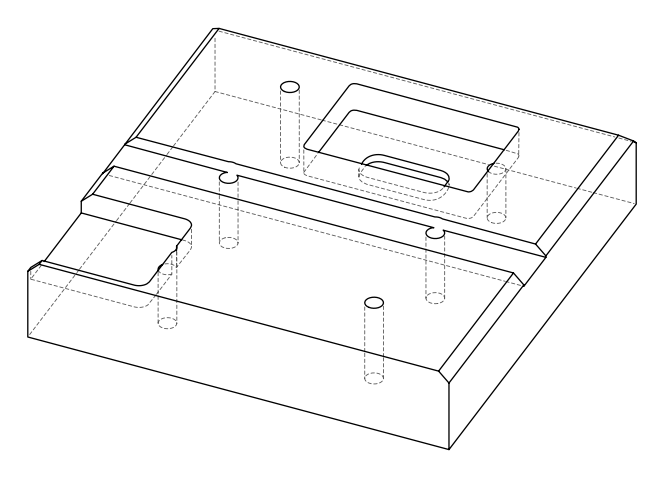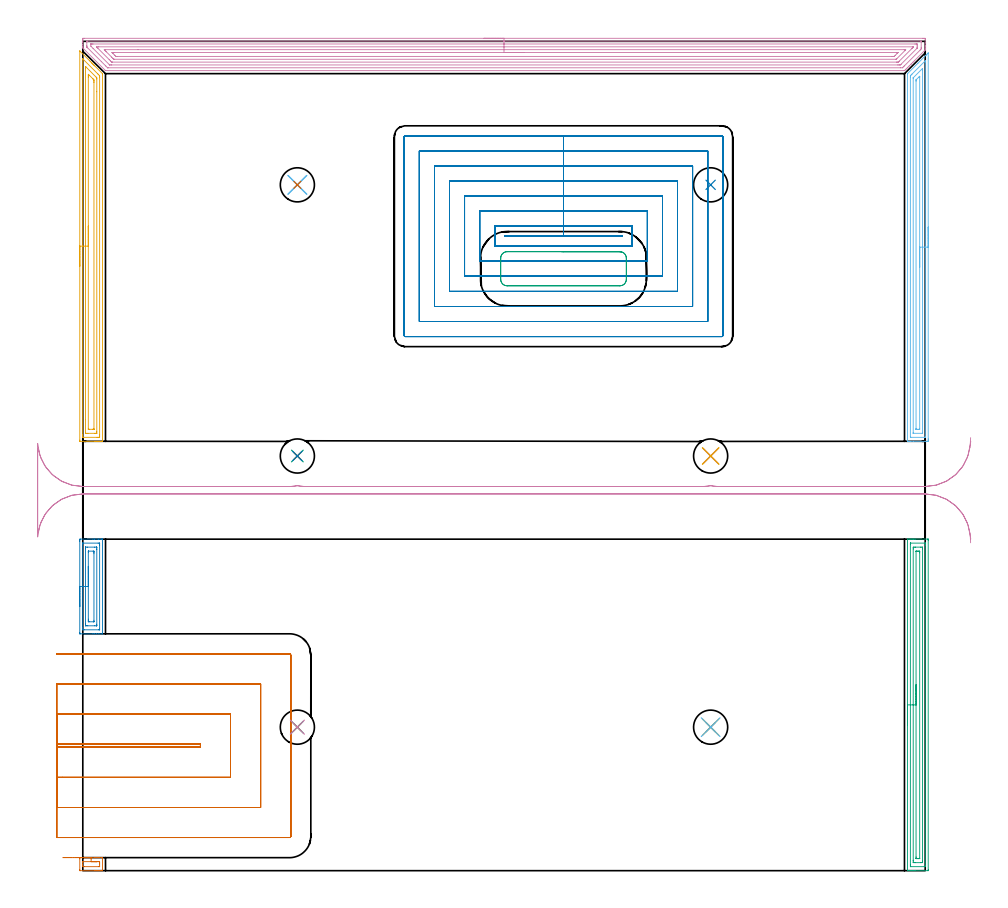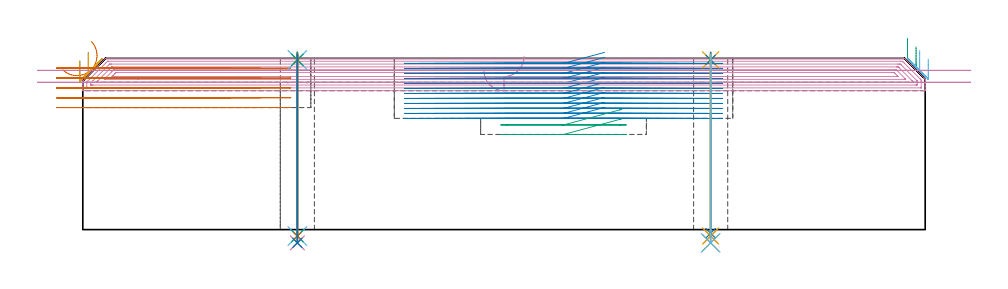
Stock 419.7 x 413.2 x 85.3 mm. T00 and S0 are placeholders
(PLAN: 26 operations, 16 tool changes, 123.7 min)
(1 AREA_MILL | FG_CHAMFER_SURFACE | UGT0205_001 | 0.43 min | 816 mm3)
(2 AREA_MILL_1 | FG_CHAMFER_SURFACE_1 | UGT0205_001 | 1.79 min | 3822 mm3)
(3 AREA_MILL_2 | FG_CHAMFER_SURFACE_2 | UGT0205_001 | 5.52 min | 9077 mm3)
(4 AREA_MILL_3 | FG_CHAMFER_SURFACE_3 | UGT0205_001 | 20.1 min | 54382 mm3)
(5 AREA_MILL_4 | FG_CHAMFER_SURFACE_4 | UGT0205_001 | 6.33 min | 12346 mm3)
(6 AREA_MILL_5 | FG_CHAMFER_SURFACE_5 | UGT0205_001 | 6.27 min | 10237 mm3)
(7 MILL_OPEN_POCKET | POCKET_OPEN | UGT0201_136 | Follow Part, ap 5, ae 75% | 12.44 min | 308374 mm3)
(8 MILL_RECTANGULAR_POCKET | POCKET_RECTANGULAR_STRAIGHT | NXT0201_013 | Follow Part, ap 2.5, ae 75% | 61.76 min | 553898 mm3)
(9 MILL_RECTANGULAR_POCKET_1 | POCKET_RECTANGULAR_STRAIGHT_1 | UGT0201_136 | Follow Part, ap 5, ae 75% | 0.87 min | 23215 mm3)
(10 MILL_RECTANGULAR_SLOT | SLOT_RECTANGULAR | UGT0201_009 | Follow Part, ap 11.25, ae 75% | 4.12 min | 241871 mm3)
(11 SPOT_DRILL | STEP1HOLE | NXT0321_9005460120000 | 0.03 min | 0 mm3)
(12 SPOT_DRILL_1 | STEP1HOLE_1 | NXT0321_9005460120000 | 0.03 min | 9 mm3)
(13 SPOT_DRILL_2 | STEP1HOLE_3 | NXT0321_9005460120000 | 0.03 min | 0 mm3)
(14 SPOT_DRILL_3 | STEP1HOLE_4 | NXT0321_9005460120000 | 0.03 min | 0 mm3)
(15 SPOT_DRILL_4 | STEP1HOLE_5 | NXT0321_9005460120000 | 0.03 min | 0 mm3)
(16 DRILL_THROUGH_HOLE_INTO_CENTER | STEP1HOLE | NXT0301_065 | 0.36 min | 5055 mm3)
(17 DRILL_TO_ENLARGE_THROUGH_HOLE | STEP1HOLE | UGT0301_044 | 0.38 min | 11635 mm3)
(18 DRILL_THROUGH_HOLE_INTO_CENTER_1 | STEP1HOLE_1 | NXT0301_065 | 0.36 min | 5864 mm3)
(19 DRILL_TO_ENLARGE_THROUGH_HOLE_1 | STEP1HOLE_1 | UGT0301_044 | 0.38 min | 13463 mm3)
(20 INDEXABLE_INSERT_DRILL_THROUGH_HOLE_FROM_SOLID | STEP1HOLE_2 | NXT0302_005 | 0.24 min | 12561 mm3)
(21 DRILL_THROUGH_HOLE_INTO_CENTER_2 | STEP1HOLE_3 | NXT0301_065 | 0.36 min | 4188 mm3)
(22 DRILL_TO_ENLARGE_THROUGH_HOLE_2 | STEP1HOLE_3 | UGT0301_044 | 0.38 min | 9878 mm3)
(23 DRILL_THROUGH_HOLE_INTO_CENTER_3 | STEP1HOLE_4 | NXT0301_065 | 0.36 min | 5885 mm3)
(24 DRILL_TO_ENLARGE_THROUGH_HOLE_3 | STEP1HOLE_4 | UGT0301_044 | 0.38 min | 13423 mm3)
(25 DRILL_THROUGH_HOLE_INTO_CENTER_4 | STEP1HOLE_5 | NXT0301_065 | 0.36 min | 5091 mm3)
(26 DRILL_TO_ENLARGE_THROUGH_HOLE_4 | STEP1HOLE_5 | UGT0301_044 | 0.38 min | 11616 mm3)
(TOOL UGT0205_001 | Chamfer Mill 20 x 3 x 45 deg. | D20 FL50 Z2)
(TOOL UGT0201_136 | Carbide End Mill 20.0 | D20 FL30 Z4)
(TOOL NXT0201_013 | ENDMILL 10mm | D10 FL30 Z4)
(TOOL UGT0201_009 | End Mill 45 mm | D45 FL63 Z6)
(TOOL NXT0321_9005460120000 | NC Spot Drill, 142deg, 12mm, Carbide, Uncoated | D12 PA142 FL30 Z2)
(TOOL NXT0301_065 | Carbide Drill 9.4mm [860.1-0940-075A1-MM 2214] | D9.4 PA140 FL98 Z2)
(TOOL UGT0301_044 | Twist Drill 17 mm | D17 PA118 FL125 Z2)
(TOOL NXT0302_005 | Index. Insert Drill 17mm [880-D1700L20-05] | D17 PA176 FL85 Z2)
(OP 1 AREA_MILL)
G17 G21 G94 G90
T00 M6
G54
G17 G0 G90 X-9.992 Y6.5 S1061 M3
G43 Z95.3 H0
Z79.646
G94 G1 X-9.349 Z79.056 F250.
X-8.657 Z78.525
X-7.921 Z78.056
X-7.147 Z77.654
X-6.341 Z77.32
X-5.509 Z77.057
X-4.658 Z76.869
X-3.793 Z76.755
X-2.921 Z76.717
X-2.05 Z76.755
X-1.185 Z76.869
X-0.333 Z77.057
X0.499 Z77.32
X1.305 Z77.654
X2.079 Z78.056
X2.815 Z78.525
X3.507 Z79.056
X4.15 Z79.646
X5.904 Z81.398
X6.519 Z82.016
X6.781 Z82.278
X7.396 Z82.892
X7.658 Z83.154
X8.182 Z83.682
X9.568 Z85.067
X9.686 Y6.497 Z85.179
X9.798 Y6.49 Z85.289
X9.8 Y6.367 Z85.3
Y0.128
X9.804 Y0.01 Z85.295
X9.686 Y0.003 Z85.179
X9.568 Y0. Z85.066
X8.887 Z84.386
X8.182 Z83.681
X7.658 Z83.154
X7.396 Z82.892
X6.781 Z82.278
X6.519 Z82.016
X5.904 Z81.398
X-1.112 Z74.385
X-1.423 Y0.004 Z74.074
X-1.492 Y0.01 Z74.005
X-1.499 Y0.081 Z73.999
X-1.5 Y0.578 Z74.
Y5.922
X-1.494 Y6.424 Z74.003
X-1.491 Y6.49 Z74.005
X-1.419 Y6.5 Z74.078
X4.15 Z79.646
X4.148 Y5.923 Z79.648
Y5.922
X4.15 Y4.5 Z79.65
X7.304 Z82.804
X7.658 Y4.499 Z83.158
X8.184 Y4.496 Z83.684
X8.323 Y4.49 Z83.823
X8.379 Y4.466 Z83.879
X8.383 Y4.295 Z83.883
X8.384 Y4.14 Z83.884
X8.386 Y3.401 Z83.886
Y2.175
X8.385 Y2.082 Z83.885
X8.384 Y2.036 Z83.884
X8.382 Y2.015 Z83.882
X8.38 Y2.011 Z83.88
X8.365 Y2.008 Z83.865
X8.011 Y2.001 Z83.511
X0.642 Z76.142
X0.115 Y2.004 Z75.615
X-0.023 Y2.01 Z75.477
X-0.079 Y2.034 Z75.421
X-0.083 Y2.205 Z75.417
X-0.084 Y2.359 Z75.416
X-0.086 Y3.099 Z75.414
Y4.325
X-0.085 Y4.418 Z75.415
X-0.084 Y4.464 Z75.416
X-0.082 Y4.485 Z75.418
X-0.08 Y4.489 Z75.42
X-0.065 Y4.492 Z75.435
X0.289 Y4.499 Z75.789
X4.15 Y4.5 Z79.65
X4.739 Z80.293
X5.27 Z80.985
X5.739 Z81.721
X6.142 Z82.495
X6.476 Z83.301
X6.738 Z84.133
X6.927 Z84.985
X7.041 Z85.849
X7.079 Z86.721
X7.041 Z87.593
X6.927 Z88.458
X6.738 Z89.309
X6.476 Z90.141
X6.142 Z90.947
X5.739 Z91.721
X5.27 Z92.457
X4.739 Z93.149
X4.15 Z93.792
G0 Z95.3
M5
M2
(OP 2 AREA_MILL_1)
G17 G21 G94 G90
T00 M6
G54
G17 G0 G90 X-1.5 Y131.6 S1061 M3
G43 Z95.3 H0
Z84.
G94 G1 Y131.638 Z83.128 F250.
Y131.752 Z82.264
Y131.941 Z81.412
Y132.203 Z80.58
Y132.537 Z79.774
Y132.94 Z79.
Y133.408 Z78.264
Y133.94 Z77.572
Y134.529 Z76.929
Y135.172 Z76.34
Y135.864 Z75.808
Y136.6 Z75.34
Y137.374 Z74.937
Y138.18 Z74.603
Y139.012 Z74.341
Y139.863 Z74.152
Y140.728 Z74.038
Y141.6 Z74.
Y164.173
X-1.498 Y164.668 Z74.002
X-1.494 Y165.055 Z74.003
X-1.491 Y165.19 Z74.005
X-1.112 Y165.2 Z74.385
X5.027 Z80.521
X5.729 Z81.227
X5.904 Z81.402
X7.658 Z83.154
X8.008 Z83.507
X9.061 Z84.56
X9.412 Z84.91
X9.645 Z85.143
X9.725 Y165.197 Z85.219
X9.797 Y165.19 Z85.29
X9.8 Y165.111 Z85.3
Y118.085
X9.804 Y118.01 Z85.296
X9.725 Y118.003 Z85.219
X9.645 Y118. Z85.143
X8.008 Z83.507
X6.781 Z82.278
X5.729 Z81.227
X5.027 Z80.521
X-1.112 Z74.385
X-1.467 Y118.004 Z74.03
X-1.492 Y118.01 Z74.004
X-1.498 Y118.036 Z73.998
X-1.5 Y118.532 Z74.
Y141.6
X-0.086 Z75.414
X-0.085 Y162.893 Z75.415
X-0.083 Y163.077 Z75.417
X-0.081 Y163.168 Z75.419
X-0.08 Y163.184 Z75.42
X-0.05 Y163.19 Z75.45
X0.036 Y163.194 Z75.536
X0.34 Y163.199 Z75.84
X7.658 Y163.2 Z83.158
X8.234 Y163.197 Z83.734
X8.335 Y163.19 Z83.835
X8.379 Y163.186 Z83.879
X8.383 Y163.047 Z83.883
X8.384 Y162.893 Z83.884
X8.386 Y162.157 Z83.886
Y162.006
X8.385 Y120.307 Z83.885
X8.383 Y120.123 Z83.883
X8.381 Y120.032 Z83.881
X8.38 Y120.016 Z83.88
X8.35 Y120.01 Z83.85
X8.264 Y120.006 Z83.764
X7.96 Y120.001 Z83.46
X0.642 Y120. Z76.142
X0.066 Y120.003 Z75.566
X-0.035 Y120.009 Z75.465
X-0.079 Y120.014 Z75.421
X-0.083 Y120.153 Z75.417
X-0.084 Y120.307 Z75.416
X-0.086 Y121.043 Z75.414
Y121.194
Y141.6
X1.328 Z76.828
X1.329 Y160.425 Z76.829
X1.331 Y161.119 Z76.831
X1.332 Y161.166 Z76.832
X1.335 Y161.183 Z76.835
X1.36 Y161.19 Z76.86
X1.441 Y161.198 Z76.941
X1.519 Y161.199 Z77.019
X2.316 Y161.2 Z77.816
X5.824 Z81.324
X6.701 Y161.199 Z82.201
X6.781 Y161.196 Z82.281
X6.86 Y161.19 Z82.36
X6.965 Y161.174 Z82.465
X6.967 Y161.119 Z82.467
X6.97 Y160.928 Z82.47
X6.971 Y160.232 Z82.471
Y160.039
Y122.776
X6.969 Y122.081 Z82.469
X6.967 Y122.034 Z82.467
X6.965 Y122.017 Z82.465
X6.94 Y122.01 Z82.44
X6.859 Y122.002 Z82.359
X6.781 Y122.001 Z82.281
X5.984 Y122. Z81.484
X2.476 Z77.976
X1.599 Y122.001 Z77.099
X1.519 Y122.004 Z77.019
X1.44 Y122.01 Z76.94
X1.335 Y122.026 Z76.835
X1.333 Y122.081 Z76.833
X1.33 Y122.272 Z76.83
X1.329 Y122.968 Z76.829
X1.328 Y123.161 Z76.828
Y141.6
X2.743 Z78.243
Y158.457
X2.746 Y158.991 Z78.246
X2.75 Y159.171 Z78.25
X2.752 Y159.191 Z78.252
X2.769 Y159.193 Z78.269
X2.814 Y159.197 Z78.314
X2.906 Y159.199 Z78.406
X5.17 Z80.67
X5.422 Y159.194 Z80.922
X5.542 Y159.19 Z81.042
X5.55 Y159.125 Z81.05
X5.554 Y158.811 Z81.054
X5.556 Y158.457 Z81.056
X5.557 Y157.921 Z81.057
Y124.743
X5.554 Y124.209 Z81.054
X5.55 Y124.029 Z81.05
X5.548 Y124.009 Z81.048
X5.531 Y124.007 Z81.031
X5.486 Y124.003 Z80.986
X5.394 Y124.001 Z80.894
X3.13 Z78.63
X2.878 Y124.006 Z78.378
X2.758 Y124.01 Z78.258
X2.75 Y124.075 Z78.25
X2.745 Y124.389 Z78.245
X2.744 Y124.743 Z78.244
X2.743 Y125.279 Z78.243
Y141.6
Y142.472 Z78.281
Y143.336 Z78.395
Y144.188 Z78.583
Y145.02 Z78.846
Y145.826 Z79.18
Y146.6 Z79.582
Y147.336 Z80.051
Y148.028 Z80.582
Y148.671 Z81.172
Y149.26 Z81.815
Y149.791 Z82.507
Y150.26 Z83.243
Y150.663 Z84.017
Y150.997 Z84.823
Y151.259 Z85.655
Y151.448 Z86.506
Y151.562 Z87.371
Y151.6 Z88.243
G0 Z95.3
M5
M2
(OP 3 AREA_MILL_2)
G17 G21 G94 G90
T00 M6
G54
G17 G0 G90 X410.9 Y72.6 S1061 M3
G43 Z95.3 H0
G94 G1 Y72.638 Z94.428 F250.
Y72.752 Z93.563
Y72.941 Z92.712
Y73.203 Z91.88
Y73.537 Z91.074
Y73.94 Z90.3
Y74.409 Z89.564
Y74.94 Z88.872
Y75.529 Z88.229
Y76.172 Z87.639
Y76.864 Z87.108
Y77.6 Z86.64
Y78.374 Z86.237
Y79.18 Z85.903
Y80.012 Z85.641
Y80.864 Z85.452
Y81.728 Z85.338
Y82.6 Z85.3
Y165.055
X410.902 Y165.19 Z85.288
X411.009 Y165.197 Z85.183
X411.124 Y165.2 Z85.075
X411.813 Z84.386
X412.423 Z83.776
X412.992 Z83.204
X413.276 Z82.921
X413.866 Z82.331
X414.15 Z82.047
X414.739 Z81.455
X420.856 Z75.341
X421.155 Y165.196 Z75.042
X421.192 Y165.19 Z75.005
X421.199 Y165.151 Z74.999
X421.2 Y164.609 Z75.
Y0.591
X421.194 Y0.044 Z75.004
X421.191 Y0.01 Z75.006
X421.151 Y0. Z75.047
X414.739 Z81.455
X414.15 Z82.047
X413.866 Z82.331
X413.276 Z82.921
X412.992 Z83.204
X412.423 Z83.776
X411.813 Z84.386
X411.244 Z84.955
X411.124 Z85.075
X411.011 Y0.001 Z85.181
X410.978 Y0.003 Z85.213
X410.903 Y0.01 Z85.288
X410.9 Y0.145 Z85.3
Y82.6
X412.314 Z83.886
X412.315 Y162.626 Z83.885
X412.316 Y162.826 Z83.884
X412.32 Y163.171 Z83.88
X412.321 Y163.185 Z83.879
X412.342 Y163.19 Z83.858
X412.406 Y163.195 Z83.794
X412.503 Y163.199 Z83.697
X419.617 Z76.583
X419.741 Y163.195 Z76.459
X419.763 Y163.192 Z76.437
X419.779 Y163.186 Z76.421
X419.78 Y163.16 Z76.42
X419.784 Y163.028 Z76.416
X419.785 Y162.826 Z76.415
X419.786 Y162.135 Z76.414
X419.785 Y2.574 Z76.415
X419.784 Y2.374 Z76.416
X419.78 Y2.029 Z76.42
X419.779 Y2.015 Z76.421
X419.758 Y2.01 Z76.442
X419.694 Y2.005 Z76.506
X419.597 Y2.001 Z76.603
X412.483 Z83.717
X412.359 Y2.005 Z83.841
X412.337 Y2.008 Z83.863
X412.321 Y2.014 Z83.879
X412.32 Y2.04 Z83.88
X412.316 Y2.172 Z83.884
X412.315 Y2.374 Z83.885
X412.314 Y3.065 Z83.886
Y82.6
X413.728 Z82.472
X413.729 Y160.291 Z82.471
X413.734 Y161.044 Z82.466
X413.736 Y161.176 Z82.464
X413.866 Y161.19 Z82.334
X414.587 Y161.199 Z81.613
X414.739 Y161.2 Z81.461
X417.361 Z78.839
X418.085 Y161.196 Z78.115
X418.234 Y161.19 Z77.966
X418.365 Y161.174 Z77.835
X418.368 Y161.044 Z77.832
X418.37 Y160.905 Z77.83
X418.371 Y160.152 Z77.829
X418.372 Y160.012 Z77.828
X418.371 Y4.909 Z77.829
X418.366 Y4.156 Z77.834
X418.364 Y4.024 Z77.836
X418.234 Y4.01 Z77.966
X417.513 Y4.001 Z78.687
X417.361 Y4. Z78.839
X414.739 Z81.461
X414.015 Y4.004 Z82.185
X413.866 Y4.01 Z82.334
X413.735 Y4.026 Z82.465
X413.732 Y4.156 Z82.468
X413.73 Y4.295 Z82.47
X413.729 Y5.048 Z82.471
X413.728 Y5.188 Z82.472
Y82.6
X415.143 Z81.057
Y159.009
X415.145 Y159.137 Z81.055
X415.147 Y159.176 Z81.053
X415.15 Y159.19 Z81.05
X415.156 Y159.193 Z81.044
X415.206 Y159.196 Z80.994
X415.613 Y159.2 Z80.587
X415.673 Z80.527
X416.487 Z79.713
X416.547 Y159.199 Z79.653
X416.885 Y159.19 Z79.315
X416.951 Y159.179 Z79.249
X416.954 Y159.132 Z79.246
X416.955 Y159.082 Z79.245
X416.957 Y158.781 Z79.243
Y158.369
Y6.191
X416.955 Y6.063 Z79.245
X416.953 Y6.024 Z79.247
X416.95 Y6.01 Z79.25
X416.944 Y6.007 Z79.256
X416.894 Y6.004 Z79.306
X416.487 Y6. Z79.713
X416.427 Z79.773
X415.613 Z80.587
X415.553 Y6.001 Z80.647
X415.215 Y6.01 Z80.985
X415.149 Y6.021 Z81.051
X415.146 Y6.068 Z81.054
X415.145 Y6.118 Z81.055
X415.143 Y6.419 Z81.057
Y6.831
Y82.6
Y83.472 Z81.095
Y84.337 Z81.209
Y85.188 Z81.398
Y86.02 Z81.66
Y86.826 Z81.994
Y87.6 Z82.397
Y88.336 Z82.866
Y89.028 Z83.397
Y89.671 Z83.986
Y90.26 Z84.629
Y90.792 Z85.322
Y91.26 Z86.057
Y91.663 Z86.831
Y91.997 Z87.637
Y92.259 Z88.469
Y92.448 Z89.321
Y92.562 Z90.186
Y92.6 Z91.057
G0 Z95.3
M5
M2
(OP 4 AREA_MILL_3)
G17 G21 G94 G90
T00 M6
G54
G17 G0 G90 X199.85 Y414.7 S1061 M3
G43 Z95.3 H0
Z79.2
G94 G1 X199.888 Z78.328 F250.
X200.002 Z77.464
X200.191 Z76.612
X200.453 Z75.78
X200.787 Z74.974
X201.19 Z74.2
X201.659 Z73.464
X202.19 Z72.772
X202.779 Z72.129
X203.422 Z71.54
X204.114 Z71.008
X204.85 Z70.54
X205.624 Z70.137
X206.43 Z69.803
X207.262 Z69.541
X208.114 Z69.352
X208.978 Z69.238
X209.85 Z69.2
X418.549
X419.071 Y414.699 Z69.201
X419.588 Y414.694 Z69.203
X419.691 Y414.691 Z69.205
X419.7 Y414.182 Z69.714
Y412.41 Z71.485
Y410.998 Z72.899
Y410.638 Z73.258
Y409.918 Z73.982
Y409.585 Z74.315
X419.69 Y408.898 Z75.001
X419.661 Y408.865 Z75.033
X419.518 Y408.718 Z75.18
X414.481 Y403.681 Z80.219
X414.35 Y403.548 Z80.349
X414.303 Y403.502 Z80.396
X413.618 Y402.817 Z81.082
X413.464 Y402.662 Z81.235
X413.409 Y402.608 Z81.29
X412.754 Y401.954 Z81.946
X412.578 Y401.776 Z82.12
X411.891 Y401.091 Z82.809
X411.692 Y400.89 Z83.006
X411.028 Y400.228 Z83.672
X410.806 Y400.004 Z83.892
X410.165 Y399.365 Z84.535
X409.6 Y398.799 Z85.1
X409.451 Y398.652 Z85.243
X409.395 Y398.603 Z85.289
X409.237 Y398.6 Z85.3
X11.358
X11.305 Y398.606 Z85.291
X11.277 Y398.625 Z85.273
X11.165 Y398.735 Z85.165
X0.061 Y409.838 Z74.06
X0.01 Y409.89 Z74.007
X0.001 Y410.165 Z73.731
X0. Y410.471 Z73.428
Y410.804 Z73.095
Y411.524 Z72.371
Y412.77 Z71.127
Y413.296 Z70.599
Y413.919 Z69.976
X0.003 Y414.182 Z69.713
X0.009 Y414.691 Z69.205
X0.112 Y414.694 Z69.203
X0.629 Y414.7 Z69.2
X209.85
Y413.286 Z70.614
X417.506 Y413.285 Z70.615
X417.612 Y413.284 Z70.616
X417.665 Y413.281 Z70.619
X417.685 Y413.279 Z70.621
X417.69 Y413.267 Z70.633
X417.694 Y413.148 Z70.752
X417.699 Y412.884 Z71.016
Y410.226 Z73.674
X417.694 Y409.752 Z74.148
X417.688 Y409.35 Z74.55
X417.216 Y408.865 Z75.035
X409.24 Y400.89 Z83.01
X408.787 Y400.449 Z83.451
X408.342 Y400.021 Z83.879
X408.327 Y400.019 Z83.881
X407.448 Y400.014 Z83.886
X12.694 Y400.015 Z83.885
X12.473 Y400.017 Z83.883
X12.364 Y400.02 Z83.88
X12.34 Y400.021 Z83.879
X12.31 Y400.047 Z83.853
X12.252 Y400.099 Z83.801
X11.46 Y400.89 Z83.01
X9.244 Y403.105 Z80.795
X2.417 Y409.933 Z73.967
X2.067 Y410.289 Z73.611
X2.027 Y410.334 Z73.566
X2.01 Y410.357 Z73.543
X2.007 Y410.39 Z73.51
X2.002 Y410.5 Z73.4
X2.001 Y410.638 Z73.262
X2. Y411.051 Z72.849
X2.002 Y412.821 Z71.079
X2.01 Y413.236 Z70.664
X2.012 Y413.28 Z70.62
X2.031 Y413.281 Z70.619
X2.086 Y413.284 Z70.616
X2.196 Y413.285 Z70.615
X2.417 Y413.286 Z70.614
X209.85
Y411.872 Z72.028
X414.601 Y411.871 Z72.029
X415.145 Y411.87 Z72.03
X415.495 Y411.867 Z72.033
X415.611 Y411.865 Z72.035
X415.69 Y411.857 Z72.043
X415.694 Y411.727 Z72.173
X415.698 Y411.524 Z72.376
X415.7 Y411.321 Z72.579
Y410.435 Z73.465
X415.699 Y410.093 Z73.807
X415.696 Y409.922 Z73.978
X415.69 Y409.838 Z74.062
X415.686 Y409.797 Z74.103
X415.646 Y409.752 Z74.148
X415.573 Y409.674 Z74.226
X415.495 Y409.594 Z74.306
X407.676 Y401.776 Z82.124
X407.562 Y401.663 Z82.237
X407.448 Y401.555 Z82.345
X407.307 Y401.435 Z82.465
X407.176 Y401.433 Z82.467
X406.903 Y401.43 Z82.47
X406.554 Y401.429 Z82.471
X406.011 Y401.428 Z82.472
X14.391 Y401.429 Z82.471
X14.04
X13.492 Y401.433 Z82.467
X13.411 Y401.435 Z82.465
X13.363 Y401.448 Z82.452
X13.276 Y401.53 Z82.37
X13.146 Y401.654 Z82.246
X5.099 Y409.7 Z74.2
X4.205 Y410.596 Z73.304
X4.169 Y410.638 Z73.262
X4.01 Y410.831 Z73.069
X4.002 Y411.524 Z72.376
X4.001 Y411.726 Z72.174
X4.005 Y411.795 Z72.105
X4.01 Y411.848 Z72.052
X4.016 Y411.865 Z72.035
X4.031 Y411.866 Z72.034
X4.205 Y411.869 Z72.031
X4.749 Y411.871 Z72.029
X5.099 Y411.872 Z72.028
X209.85
Y410.457 Z73.443
X413.493 Y410.456 Z73.444
X413.594 Y410.455 Z73.445
X413.677 Y410.451 Z73.449
X413.691 Y410.449 Z73.451
X413.694 Y410.44 Z73.46
X413.696 Y410.414 Z73.486
X413.693 Y410.305 Z73.595
X413.69 Y410.252 Z73.648
X413.643 Y410.202 Z73.698
X413.452 Y410.004 Z73.896
X413.203 Y409.752 Z74.148
X413.009 Y409.557 Z74.343
X406.778 Y403.327 Z80.573
X406.554 Y403.105 Z80.795
X406.327 Y402.887 Z81.013
X406.278 Y402.85 Z81.05
X406.194 Y402.847 Z81.053
X406.016 Y402.845 Z81.055
X405.66 Y402.843 Z81.057
X405.478
X14.752
X14.574 Y402.844 Z81.056
X14.486 Y402.847 Z81.053
X14.444 Y402.85 Z81.05
X14.393 Y402.867 Z81.033
X14.04 Y403.211 Z80.689
X13.701 Y403.548 Z80.352
X13.146 Y404.102 Z79.798
X7.497 Y409.752 Z74.148
X6.887 Y410.364 Z73.536
X6.829 Y410.428 Z73.472
X6.811 Y410.45 Z73.45
X6.887 Y410.452 Z73.448
X7.072 Y410.455 Z73.445
X7.782 Y410.457 Z73.443
X7.964
X209.85
Y409.043 Z74.857
X409.236
X409.955 Y409.039 Z74.861
X409.972 Y409.037 Z74.863
X409.992 Y409.002 Z74.898
X409.861 Y408.865 Z75.035
X409.552 Y408.552 Z75.348
X405.547 Y404.546 Z79.354
X405.433 Y404.435 Z79.465
X405.296 Y404.306 Z79.594
X405.239 Y404.264 Z79.636
X405.124 Y404.261 Z79.639
X404.944 Y404.258 Z79.642
X15.829 Y404.257 Z79.643
X15.649 Y404.259 Z79.641
X15.53 Y404.262 Z79.638
X15.444 Y404.266 Z79.634
X15.409 Y404.297 Z79.603
X15.266 Y404.435 Z79.465
X14.934 Y404.764 Z79.136
X14.377 Y405.321 Z78.579
X11.719 Y407.979 Z75.921
X11.358 Y408.341 Z75.559
X10.839 Y408.865 Z75.035
X10.678 Y409.032 Z74.868
X11. Y409.039 Z74.861
X11.18 Y409.042 Z74.858
X27.524 Y409.043 Z74.857
X209.85
Y407.629 Z76.271
X405.66
X406.015 Y407.628 Z76.272
X406.108 Y407.625 Z76.275
X406.16 Y407.622 Z76.278
X406.127 Y407.581 Z76.319
X406.096 Y407.547 Z76.353
X405.859 Y407.307 Z76.593
X405.66 Y407.107 Z76.793
X404.766 Y406.213 Z77.687
X404.314 Y405.769 Z78.131
X404.247 Y405.706 Z78.194
X404.205 Y405.678 Z78.222
X404.141 Y405.676 Z78.224
X403.872 Y405.673 Z78.227
X403.518 Y405.671 Z78.229
X402.977
X17.263
X16.723 Y405.673 Z78.227
X16.543 Y405.676 Z78.224
X16.482 Y405.678 Z78.222
X16.433 Y405.723 Z78.177
X16.332 Y405.819 Z78.081
X15.941 Y406.207 Z77.693
X15.829 Y406.319 Z77.581
X15.055 Y407.093 Z76.807
X14.934 Y407.214 Z76.686
X14.66 Y407.496 Z76.404
X14.539 Y407.622 Z76.278
X14.602 Y407.624 Z76.276
X14.934 Y407.627 Z76.273
X15.288 Y407.629 Z76.271
X15.829
X209.85
X210.722 Z76.309
X211.587 Z76.423
X212.438 Z76.612
X213.27 Z76.874
X214.076 Z77.208
X214.85 Z77.611
X215.586 Z78.08
X216.278 Z78.611
X216.921 Z79.2
X217.51 Z79.843
X218.042 Z80.535
X218.51 Z81.271
X218.913 Z82.045
X219.247 Z82.851
X219.509 Z83.683
X219.698 Z84.535
X219.812 Z85.4
X219.85 Z86.271
G0 Z95.3
M5
M2
(OP 5 AREA_MILL_4)
G17 G21 G94 G90
T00 M6
G54
G17 G0 G90 X-1.5 Y301.15 S1061 M3
G43 Z95.3 H0
Z84.
G94 G1 Y301.188 Z83.128 F250.
Y301.302 Z82.263
Y301.491 Z81.412
Y301.753 Z80.58
Y302.087 Z79.774
Y302.49 Z79.
Y302.958 Z78.264
Y303.49 Z77.572
Y304.079 Z76.929
Y304.722 Z76.34
Y305.414 Z75.808
Y306.15 Z75.34
Y306.924 Z74.937
Y307.73 Z74.603
Y308.562 Z74.341
Y309.413 Z74.152
Y310.278 Z74.038
Y311.15 Z74.
Y408.197
X-1.496 Y408.373 Z74.003
X-1.495 Y408.383 Z74.004
X-1.424 Y408.324 Z74.075
X3.361 Y403.539 Z78.861
X3.712 Y403.19 Z79.208
X4.199 Y402.701 Z79.699
X4.431 Y402.47 Z79.929
X4.588 Y402.314 Z80.084
X4.741 Y402.16 Z80.239
X4.876 Y402.025 Z80.374
X5.027 Y401.875 Z80.522
X5.173 Y401.728 Z80.671
X5.322 Y401.579 Z80.819
X5.465 Y401.437 Z80.961
X5.605 Y401.296 Z81.102
X5.767 Y401.134 Z81.265
X5.904 Y400.998 Z81.4
X9.775 Y397.125 Z85.275
X9.793 Y397.096 Z85.293
X9.8 Y396.877 Z85.3
Y214.037
X9.804 Y213.91 Z85.295
X9.681 Y213.902 Z85.173
X9.558 Y213.9 Z85.057
X8.866 Z84.365
X8.204 Z83.703
X7.658 Z83.154
X7.385 Z82.882
X6.781 Z82.278
X6.508 Z82.005
X5.904 Z81.398
X-1.112 Y213.901 Z74.385
X-1.492 Y213.91 Z74.005
X-1.496 Y214.093 Z74.002
X-1.499 Y214.484 Z74.001
X-1.5 Y311.15 Z74.
X-0.086 Z75.414
X-0.085 Y404.1 Z75.415
X-0.084 Y404.252 Z75.416
X-0.08 Y404.469 Z75.42
X-0.079 Y404.509 Z75.421
X-0.056 Y404.495 Z75.444
X-0.015 Y404.457 Z75.485
X0.197 Y404.252 Z75.697
X7.325 Y397.125 Z82.825
X7.658 Y396.79 Z83.158
X8.205 Y396.234 Z83.705
X8.379 Y396.044 Z83.879
X8.381 Y395.864 Z83.881
X8.385 Y395.495 Z83.885
X8.386 Y217.157 Z83.886
X8.384 Y216.42 Z83.884
X8.381 Y216.266 Z83.881
X8.371 Y215.91 Z83.871
X8.015 Y215.903 Z83.515
X7.658 Y215.901 Z83.158
X7.141 Y215.9 Z82.641
X-0.023 Y215.901 Z75.477
X-0.047 Y215.903 Z75.453
X-0.07 Y215.909 Z75.43
X-0.079 Y215.914 Z75.421
X-0.08 Y215.931 Z75.42
X-0.085 Y216.114 Z75.415
Y216.266
X-0.086 Y217.006 Z75.414
Y311.15
X1.328 Z76.828
X1.329 Y399.991 Z76.829
X1.33 Y400.185 Z76.83
X1.335 Y400.572 Z76.835
X1.338 Y400.652 Z76.838
X1.362 Y400.631 Z76.862
X1.422 Y400.575 Z76.922
X1.519 Y400.481 Z77.019
X6.657 Y395.343 Z82.157
X6.781 Y395.216 Z82.281
X6.964 Y395.025 Z82.464
X6.969 Y394.646 Z82.469
X6.971 Y394.452 Z82.471
Y388.104
Y218.745
X6.969 Y218.048 Z82.469
X6.967 Y217.952 Z82.467
X6.965 Y217.912 Z82.465
X6.921 Y217.906 Z82.421
X6.781 Y217.903 Z82.281
X6.049 Y217.9 Z81.549
X2.542 Z78.042
X1.664 Z77.164
X1.519 Y217.903 Z77.019
X1.374 Y217.908 Z76.874
X1.338 Y217.91 Z76.838
X1.335 Y217.933 Z76.835
X1.331 Y217.983 Z76.831
X1.329 Y218.048 Z76.829
X1.328 Y224.702 Z76.828
Y311.15
X2.743 Z78.243
Y395.343
X2.744 Y395.881 Z78.244
X2.745 Y396.234 Z78.245
X2.75 Y396.765 Z78.25
X3.273 Y396.276 Z78.773
X3.317 Y396.234 Z78.817
X5.099 Y394.452 Z80.599
X5.174 Y394.375 Z80.674
X5.328 Y394.213 Z80.828
X5.55 Y393.975 Z81.05
X5.553 Y393.918 Z81.053
X5.556 Y393.561 Z81.056
X5.557 Y393.022 Z81.057
Y392.67
Y220.182
X5.555 Y220.002 Z81.055
X5.552 Y219.938 Z81.052
X5.55 Y219.91 Z81.05
X5.531 Y219.908 Z81.031
X5.431 Y219.904 Z80.931
X5.027 Y219.9 Z80.527
X4.958 Z80.458
X3.273 Z78.773
X3.204 Z78.704
X2.867 Y219.905 Z78.367
X2.783 Y219.909 Z78.283
X2.749 Y219.912 Z78.249
X2.747 Y219.939 Z78.247
X2.745 Y220.013 Z78.245
X2.743 Y220.368 Z78.243
Y311.15
Y312.022 Z78.281
Y312.886 Z78.395
Y313.738 Z78.583
Y314.57 Z78.846
Y315.376 Z79.18
Y316.15 Z79.582
Y316.886 Z80.051
Y317.578 Z80.582
Y318.221 Z81.172
Y318.81 Z81.815
Y319.342 Z82.507
Y319.81 Z83.243
Y320.213 Z84.016
Y320.547 Z84.822
Y320.809 Z85.654
Y320.998 Z86.506
Y321.112 Z87.371
Y321.15 Z88.243
G0 Z95.3
M5
M2
(OP 6 AREA_MILL_5)
G17 G21 G94 G90
T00 M6
G54
G17 G0 G90 X421.2 Y320.65 S1061 M3
G43 Z95.3 H0
Z85.
G94 G1 Y320.612 Z84.128 F250.
Y320.498 Z83.264
Y320.309 Z82.412
Y320.047 Z81.58
Y319.713 Z80.774
Y319.31 Z80.
Y318.841 Z79.264
Y318.31 Z78.572
Y317.721 Z77.929
Y317.078 Z77.34
Y316.386 Z76.808
Y315.65 Z76.34
Y314.876 Z75.937
Y314.07 Z75.603
Y313.238 Z75.341
Y312.386 Z75.152
Y311.521 Z75.038
Y310.65 Z75.
Y215.071
X421.199 Y214.529 Z75.001
X421.197 Y214.18 Z75.002
X421.193 Y213.91 Z75.004
X420.856 Y213.906 Z75.342
X420.241 Y213.9 Z75.957
X413.866 Z82.329
X412.474 Z83.722
X412.118 Z84.077
X411.18 Z85.019
X411.039 Y213.901 Z85.153
X410.978 Y213.904 Z85.214
X410.903 Y213.91 Z85.288
X410.9 Y214.082 Z85.3
Y396.935
X410.903 Y397.095 Z85.289
X410.992 Y397.193 Z85.206
X416.05 Y402.25 Z80.149
X419.848 Y406.049 Z76.35
X419.982 Y406.184 Z76.214
X420.123 Y406.324 Z76.075
X420.275 Y406.476 Z75.923
X420.419 Y406.621 Z75.776
X420.953 Y407.153 Z75.247
X421.171 Y407.367 Z75.028
X421.194 Y407.383 Z75.004
X421.199 Y407.367 Z74.999
X421.2 Y310.65 Z75.
X419.786 Z76.414
X419.785 Y216.317 Z76.415
X419.783 Y215.971 Z76.417
X419.781 Y215.929 Z76.419
X419.78 Y215.915 Z76.42
X419.76 Y215.91 Z76.44
X419.652 Y215.904 Z76.548
X419.516 Y215.901 Z76.684
X412.525 Y215.9 Z83.675
X412.364 Y215.904 Z83.836
X412.331 Y215.907 Z83.869
X412.321 Y215.911 Z83.879
X412.319 Y215.922 Z83.881
X412.316 Y215.96 Z83.884
X412.315 Y216.116 Z83.885
Y395.147
X412.319 Y395.836 Z83.881
X412.321 Y396.041 Z83.879
X412.651 Y396.389 Z83.549
X412.992 Y396.74 Z83.208
X413.087 Y396.837 Z83.113
X419.444 Y403.194 Z76.756
X419.554 Y403.301 Z76.646
X419.722 Y403.46 Z76.478
X419.779 Y403.512 Z76.421
X419.782 Y403.398 Z76.418
X419.785 Y403.194 Z76.415
Y403.007
X419.786 Y310.65 Z76.414
X418.372 Z77.828
X418.371 Y218.106 Z77.829
X418.37 Y217.967 Z77.83
X418.367 Y217.92 Z77.833
X418.365 Y217.911 Z77.835
X418.359 Y217.907 Z77.841
X418.335 Y217.903 Z77.865
X418.234 Y217.901 Z77.966
X413.866 Z82.334
X413.799 Y217.903 Z82.401
X413.746 Y217.908 Z82.454
X413.735 Y217.91 Z82.465
X413.733 Y217.927 Z82.467
X413.731 Y217.966 Z82.469
X413.729 Y218.106 Z82.471
X413.728 Y218.246 Z82.472
X413.729 Y394.77 Z82.471
X413.731 Y394.958 Z82.469
X413.733 Y395.004 Z82.467
X413.735 Y395.024 Z82.465
X413.752 Y395.044 Z82.448
X413.846 Y395.147 Z82.354
X418.275 Y399.576 Z77.925
X418.319 Y399.617 Z77.881
X418.344 Y399.633 Z77.856
X418.365 Y399.642 Z77.835
X418.367 Y399.617 Z77.833
X418.37 Y399.532 Z77.83
X418.371 Y399.478 Z77.829
X418.372 Y398.723 Z77.828
Y310.65
X416.957 Z79.243
Y220.146
X416.954 Y220.018 Z79.246
X416.95 Y219.935 Z79.25
X416.943 Y219.909 Z79.257
X416.92 Y219.908 Z79.28
X416.487 Y219.9 Z79.713
X415.607 Z80.593
X415.182 Y219.91 Z81.018
X415.149 Y219.922 Z81.051
X415.146 Y219.955 Z81.054
X415.144 Y220.002 Z81.056
X415.143 Y220.049 Z81.057
Y220.375
Y393.358
X415.144 Y393.838 Z81.056
X415.147 Y393.942 Z81.053
X415.15 Y393.989 Z81.05
X415.181 Y394.023 Z81.019
X415.402 Y394.253 Z80.798
X416.487 Y395.338 Z79.713
X416.836 Y395.684 Z79.364
X416.907 Y395.751 Z79.293
X416.95 Y395.789 Z79.25
X416.954 Y395.727 Z79.246
X416.956 Y395.678 Z79.244
X416.957 Y395.56 Z79.243
Y395.147
Y310.65
Y309.778 Z79.281
Y308.913 Z79.395
Y308.062 Z79.583
Y307.23 Z79.846
Y306.424 Z80.18
Y305.65 Z80.582
Y304.914 Z81.051
Y304.222 Z81.582
Y303.579 Z82.172
Y302.989 Z82.815
Y302.458 Z83.507
Y301.99 Z84.243
Y301.587 Z85.016
Y301.253 Z85.822
Y300.991 Z86.654
Y300.802 Z87.506
Y300.688 Z88.371
Y300.65 Z89.243
G0 Z95.3
M5
M2
(OP 7 MILL_OPEN_POCKET)
G17 G21 G94 G90
T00 M6
G54
G17 G0 G90 X-13. Y61.5 S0 M3
G43 Z95.3 H0
Z80.4
G94 G1 X-10. F250.
X58.6 F500.
Y63.
X-10.
X-13. F250.
Y46.5
X-10.
X73.6 F500.
Y78.
X-10.
X-13. F250.
Y31.5
X-10.
X88.6 F500.
Y93.
X-10.
X-13. F250.
Y16.5
X-10.
X103. F500.
G3 X103.6 Y17.1 R0.6
G1 Y107.4
G3 X103. Y108. R0.6
G1 X-10.
X-13. F250.
G0 Y61.5 Z75.5
G1 X-10.
X58.6 F500.
Y63.
X-10.
X-13. F250.
Y46.5
X-10.
X73.6 F500.
Y78.
X-10.
X-13. F250.
Y31.5
X-10.
X88.6 F500.
Y93.
X-10.
X-13. F250.
Y16.5
X-10.
X103. F500.
G3 X103.6 Y17.1 R0.6
G1 Y107.4
G3 X103. Y108. R0.6
G1 X-10.
X-13. F250.
G0 Y61.5 Z70.6
G1 X-10.
X58.6 F500.
Y63.
X-10.
X-13. F250.
Y46.5
X-10.
X73.6 F500.
Y78.
X-10.
X-13. F250.
Y31.5
X-10.
X88.6 F500.
Y93.
X-10.
X-13. F250.
Y16.5
X-10.
X103. F500.
G3 X103.6 Y17.1 R0.6
G1 Y107.4
G3 X103. Y108. R0.6
G1 X-10.
X-13. F250.
G0 Y61.5 Z65.7
G1 X-10.
X58.6 F500.
Y63.
X-10.
X-13. F250.
Y46.5
X-10.
X73.6 F500.
Y78.
X-10.
X-13. F250.
Y31.5
X-10.
X88.6 F500.
Y93.
X-10.
X-13. F250.
Y16.5
X-10.
X103. F500.
G3 X103.6 Y17.1 R0.6
G1 Y107.4
G3 X103. Y108. R0.6
G1 X-10.
X-13. F250.
G0 Y61.5 Z60.8
G1 X-10.
X58.6 F500.
Y63.
X-10.
X-13. F250.
Y46.5
X-10.
X73.6 F500.
Y78.
X-10.
X-13. F250.
Y31.5
X-10.
X88.6 F500.
Y93.
X-10.
X-13. F250.
Y16.5
X-10.
X103. F500.
G3 X103.6 Y17.1 R0.6
G1 Y107.4
G3 X103. Y108. R0.6
G1 X-10.
X-13. F250.
G0 Z95.3
M5
M2
(OP 8 MILL_RECTANGULAR_POCKET)
G17 G21 G94 G90
T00 M6
G54
G17 G0 G90 X259.995 Y316.15 S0 M3
G43 Z95.3 H0
Z88.3
G94 G1 X239.5 Z82.808 F250.
X210.15 F500.
Y316.05
X268.85
Y316.15
X239.5
Y321.1
X205.2
Y311.1
X273.8
Y321.1
X239.5
Y328.6
X197.7
Y303.6
X281.3
Y328.6
X239.5
Y336.1
X190.2
Y296.1
X288.8
Y336.1
X239.5
Y343.6
X182.7
Y288.6
X296.3
Y343.6
X239.5
Y351.1
X175.2
Y281.1
X303.8
Y351.1
X239.5
Y358.6
X167.7
Y273.6
X311.3
Y358.6
X239.5
Y366.1
X160.6
G3 X160.2 Y365.7 R0.4
G1 Y266.5
G3 X160.6 Y266.1 R0.4
G1 X318.4
G3 X318.8 Y266.5 R0.4
G1 Y365.7
G3 X318.4 Y366.1 R0.4
G1 X239.5
X238.5
G0 X259.995 Y316.15 Z85.808
G1 X239.5 Z80.317 F250.
X210.15 F500.
Y316.05
X268.85
Y316.15
X239.5
Y321.1
X205.2
Y311.1
X273.8
Y321.1
X239.5
Y328.6
X197.7
Y303.6
X281.3
Y328.6
X239.5
Y336.1
X190.2
Y296.1
X288.8
Y336.1
X239.5
Y343.6
X182.7
Y288.6
X296.3
Y343.6
X239.5
Y351.1
X175.2
Y281.1
X303.8
Y351.1
X239.5
Y358.6
X167.7
Y273.6
X311.3
Y358.6
X239.5
Y366.1
X160.6
G3 X160.2 Y365.7 R0.4
G1 Y266.5
G3 X160.6 Y266.1 R0.4
G1 X318.4
G3 X318.8 Y266.5 R0.4
G1 Y365.7
G3 X318.4 Y366.1 R0.4
G1 X239.5
X238.5
G0 X259.995 Y316.15 Z83.317
G1 X239.5 Z77.825 F250.
X210.15 F500.
Y316.05
X268.85
Y316.15
X239.5
Y321.1
X205.2
Y311.1
X273.8
Y321.1
X239.5
Y328.6
X197.7
Y303.6
X281.3
Y328.6
X239.5
Y336.1
X190.2
Y296.1
X288.8
Y336.1
X239.5
Y343.6
X182.7
Y288.6
X296.3
Y343.6
X239.5
Y351.1
X175.2
Y281.1
X303.8
Y351.1
X239.5
Y358.6
X167.7
Y273.6
X311.3
Y358.6
X239.5
Y366.1
X160.6
G3 X160.2 Y365.7 R0.4
G1 Y266.5
G3 X160.6 Y266.1 R0.4
G1 X318.4
G3 X318.8 Y266.5 R0.4
G1 Y365.7
G3 X318.4 Y366.1 R0.4
G1 X239.5
X238.5
G0 X259.995 Y316.15 Z80.825
G1 X239.5 Z75.333 F250.
X210.15 F500.
Y316.05
X268.85
Y316.15
X239.5
Y321.1
X205.2
Y311.1
X273.8
Y321.1
X239.5
Y328.6
X197.7
Y303.6
X281.3
Y328.6
X239.5
Y336.1
X190.2
Y296.1
X288.8
Y336.1
X239.5
Y343.6
X182.7
Y288.6
X296.3
Y343.6
X239.5
Y351.1
X175.2
Y281.1
X303.8
Y351.1
X239.5
Y358.6
X167.7
Y273.6
X311.3
Y358.6
X239.5
Y366.1
X160.6
G3 X160.2 Y365.7 R0.4
G1 Y266.5
G3 X160.6 Y266.1 R0.4
G1 X318.4
G3 X318.8 Y266.5 R0.4
G1 Y365.7
G3 X318.4 Y366.1 R0.4
G1 X239.5
X238.5
G0 X259.995 Y316.15 Z78.333
G1 X239.5 Z72.842 F250.
X210.15 F500.
Y316.05
X268.85
Y316.15
X239.5
Y321.1
X205.2
Y311.1
X273.8
Y321.1
X239.5
Y328.6
X197.7
Y303.6
X281.3
Y328.6
X239.5
Y336.1
X190.2
Y296.1
X288.8
Y336.1
X239.5
Y343.6
X182.7
Y288.6
X296.3
Y343.6
X239.5
Y351.1
X175.2
Y281.1
X303.8
Y351.1
X239.5
Y358.6
X167.7
Y273.6
X311.3
Y358.6
X239.5
Y366.1
X160.6
G3 X160.2 Y365.7 R0.4
G1 Y266.5
G3 X160.6 Y266.1 R0.4
G1 X318.4
G3 X318.8 Y266.5 R0.4
G1 Y365.7
G3 X318.4 Y366.1 R0.4
G1 X239.5
X238.5
G0 X259.995 Y316.15 Z75.842
G1 X239.5 Z70.35 F250.
X210.15 F500.
Y316.05
X268.85
Y316.15
X239.5
Y321.1
X205.2
Y311.1
X273.8
Y321.1
X239.5
Y328.6
X197.7
Y303.6
X281.3
Y328.6
X239.5
Y336.1
X190.2
Y296.1
X288.8
Y336.1
X239.5
Y343.6
X182.7
Y288.6
X296.3
Y343.6
X239.5
Y351.1
X175.2
Y281.1
X303.8
Y351.1
X239.5
Y358.6
X167.7
Y273.6
X311.3
Y358.6
X239.5
Y366.1
X160.6
G3 X160.2 Y365.7 R0.4
G1 Y266.5
G3 X160.6 Y266.1 R0.4
G1 X318.4
G3 X318.8 Y266.5 R0.4
G1 Y365.7
G3 X318.4 Y366.1 R0.4
G1 X239.5
X238.5
G0 X259.995 Y316.15 Z73.35
G1 X239.5 Z67.858 F250.
X210.15 F500.
Y316.05
X268.85
Y316.15
X239.5
Y321.1
X205.2
Y311.1
X273.8
Y321.1
X239.5
Y328.6
X197.7
Y303.6
X281.3
Y328.6
X239.5
Y336.1
X190.2
Y296.1
X288.8
Y336.1
X239.5
Y343.6
X182.7
Y288.6
X296.3
Y343.6
X239.5
Y351.1
X175.2
Y281.1
X303.8
Y351.1
X239.5
Y358.6
X167.7
Y273.6
X311.3
Y358.6
X239.5
Y366.1
X160.6
G3 X160.2 Y365.7 R0.4
G1 Y266.5
G3 X160.6 Y266.1 R0.4
G1 X318.4
G3 X318.8 Y266.5 R0.4
G1 Y365.7
G3 X318.4 Y366.1 R0.4
G1 X239.5
X238.5
G0 X259.995 Y316.15 Z70.858
G1 X239.5 Z65.367 F250.
X210.15 F500.
Y316.05
X268.85
Y316.15
X239.5
Y321.1
X205.2
Y311.1
X273.8
Y321.1
X239.5
Y328.6
X197.7
Y303.6
X281.3
Y328.6
X239.5
Y336.1
X190.2
Y296.1
X288.8
Y336.1
X239.5
Y343.6
X182.7
Y288.6
X296.3
Y343.6
X239.5
Y351.1
X175.2
Y281.1
X303.8
Y351.1
X239.5
Y358.6
X167.7
Y273.6
X311.3
Y358.6
X239.5
Y366.1
X160.6
G3 X160.2 Y365.7 R0.4
G1 Y266.5
G3 X160.6 Y266.1 R0.4
G1 X318.4
G3 X318.8 Y266.5 R0.4
G1 Y365.7
G3 X318.4 Y366.1 R0.4
G1 X239.5
X238.5
G0 X259.995 Y316.15 Z68.367
G1 X239.5 Z62.875 F250.
X210.15 F500.
Y316.05
X268.85
Y316.15
X239.5
Y321.1
X205.2
Y311.1
X273.8
Y321.1
X239.5
Y328.6
X197.7
Y303.6
X281.3
Y328.6
X239.5
Y336.1
X190.2
Y296.1
X288.8
Y336.1
X239.5
Y343.6
X182.7
Y288.6
X296.3
Y343.6
X239.5
Y351.1
X175.2
Y281.1
X303.8
Y351.1
X239.5
Y358.6
X167.7
Y273.6
X311.3
Y358.6
X239.5
Y366.1
X160.6
G3 X160.2 Y365.7 R0.4
G1 Y266.5
G3 X160.6 Y266.1 R0.4
G1 X318.4
G3 X318.8 Y266.5 R0.4
G1 Y365.7
G3 X318.4 Y366.1 R0.4
G1 X239.5
X238.5
G0 X259.995 Y316.15 Z65.875
G1 X239.5 Z60.383 F250.
X210.15 F500.
Y316.05
X268.85
Y316.15
X239.5
Y321.1
X205.2
Y311.1
X273.8
Y321.1
X239.5
Y328.6
X197.7
Y303.6
X281.3
Y328.6
X239.5
Y336.1
X190.2
Y296.1
X288.8
Y336.1
X239.5
Y343.6
X182.7
Y288.6
X296.3
Y343.6
X239.5
Y351.1
X175.2
Y281.1
X303.8
Y351.1
X239.5
Y358.6
X167.7
Y273.6
X311.3
Y358.6
X239.5
Y366.1
X160.6
G3 X160.2 Y365.7 R0.4
G1 Y266.5
G3 X160.6 Y266.1 R0.4
G1 X318.4
G3 X318.8 Y266.5 R0.4
G1 Y365.7
G3 X318.4 Y366.1 R0.4
G1 X239.5
X238.5
G0 X259.995 Y316.15 Z63.383
G1 X239.5 Z57.892 F250.
X210.15 F500.
Y316.05
X268.85
Y316.15
X239.5
Y321.1
X205.2
Y311.1
X273.8
Y321.1
X239.5
Y328.6
X197.7
Y303.6
X281.3
Y328.6
X239.5
Y336.1
X190.2
Y296.1
X288.8
Y336.1
X239.5
Y343.6
X182.7
Y288.6
X296.3
Y343.6
X239.5
Y351.1
X175.2
Y281.1
X303.8
Y351.1
X239.5
Y358.6
X167.7
Y273.6
X311.3
Y358.6
X239.5
Y366.1
X160.6
G3 X160.2 Y365.7 R0.4
G1 Y266.5
G3 X160.6 Y266.1 R0.4
G1 X318.4
G3 X318.8 Y266.5 R0.4
G1 Y365.7
G3 X318.4 Y366.1 R0.4
G1 X239.5
X238.5
G0 X259.995 Y316.15 Z60.892
G1 X239.5 Z55.4 F250.
X210.15 F500.
Y316.05
X268.85
Y316.15
X239.5
Y321.1
X205.2
Y311.1
X273.8
Y321.1
X239.5
Y328.6
X197.7
Y303.6
X281.3
Y328.6
X239.5
Y336.1
X190.2
Y296.1
X288.8
Y336.1
X239.5
Y343.6
X182.7
Y288.6
X296.3
Y343.6
X239.5
Y351.1
X175.2
Y281.1
X303.8
Y351.1
X239.5
Y358.6
X167.7
Y273.6
X311.3
Y358.6
X239.5
Y366.1
X160.6
G3 X160.2 Y365.7 R0.4
G1 Y266.5
G3 X160.6 Y266.1 R0.4
G1 X318.4
G3 X318.8 Y266.5 R0.4
G1 Y365.7
G3 X318.4 Y366.1 R0.4
G1 X239.5
X238.5
G0 Z95.3
M5
M2
(OP 9 MILL_RECTANGULAR_POCKET_1)
G17 G21 G94 G90
T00 M6
G54
G17 G0 G90 X268.368 Y308.305 S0 M3
G43 Z95.3 H0
Z59.875
G94 G1 X268.242 Y308.34 Z59.84 F250.
X267.779 Y308.4 Z59.715
X267.6 Z59.667
X239.5 Z52.137
X211.4 F500.
G3 X208.2 Y305.2 R3.2
G1 Y294.6
G3 X211.4 Y291.4 R3.2
G1 X267.6
G3 X270.8 Y294.6 R3.2
G1 Y305.2
G3 X267.6 Y308.4 R3.2
G1 X239.5
X238.5
G0 X268.368 Y308.305 Z55.137
G1 X268.242 Y308.34 Z55.103 F250.
X267.779 Y308.4 Z54.977
X267.6 Z54.929
X239.5 Z47.4
X211.4 F500.
G3 X208.2 Y305.2 R3.2
G1 Y294.6
G3 X211.4 Y291.4 R3.2
G1 X267.6
G3 X270.8 Y294.6 R3.2
G1 Y305.2
G3 X267.6 Y308.4 R3.2
G1 X239.5
X238.5
G0 Z95.3
M5
M2
(OP 10 MILL_RECTANGULAR_SLOT)
G17 G21 G94 G90
T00 M6
G54
G17 G0 G90 X442.399 Y213.922 S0 M3
G43 Z95.3 H0
Z79.35
G94 G1 X442.005 Y210.948 F250.
G2 X419.7 Y191.4 R22.5 F500.
G1 X317.154
G2 X312.8 Y191.825 R22.5
X308.446 Y191.4 R22.5
G1 X111.254
G2 X106.9 Y191.825 R22.5
X102.546 Y191.4 R22.5
G1 X0.
G2 X-22.233 Y210.445 R22.5
G1 X-22.263 Y210.449
G3 X-22.5 Y207.19 R22.5
G1 Y171.911
G3 X-22.263 Y168.652 R22.5
G1 X-22.233 Y168.656
G2 X0. Y187.7 R22.5
G1 X419.7
G2 X442.004 Y168.164 R22.5
G1 X442.399 Y165.19 F250.
G0 X442.325 Y215.734 Z73.4
G1 X442.17 Y212.738
G2 X419.7 Y191.4 R22.5 F500.
G1 X317.154
G2 X312.8 Y191.825 R22.5
X308.446 Y191.4 R22.5
G1 X111.254
G2 X106.9 Y191.825 R22.5
X102.546 Y191.4 R22.5
G1 X0.
G2 X-22.47 Y212.739 R22.5
G1 X-22.5
Y166.362
X-22.47
G2 X0. Y187.7 R22.5
G1 X419.7
G2 X442.17 Y166.362 R22.5
G1 X442.325 Y163.366 F250.
G0 Z95.3
M5
M2
(OP 11 SPOT_DRILL)
G17 G21 G94 G90
T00 M6
G54
G17 G0 G90 X312.8 Y206.6 S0 M3
G43 Z95.3 H0
G94 G81 G98 Z84.568 F250. R88.3
G80
M5
M2
(OP 12 SPOT_DRILL_1)
G17 G21 G94 G90
T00 M6
G54
G17 G0 G90 X106.9 Y341.7 S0 M3
G43 Z95.3 H0
G94 G81 G98 Z84.568 F250. R88.3
G80
M5
M2
(OP 13 SPOT_DRILL_2)
G17 G21 G94 G90
T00 M6
G54
G17 G0 G90 X106.9 Y71.5 S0 M3
G43 Z95.3 H0
G94 G81 G98 Z84.568 F250. R88.3
G80
M5
M2
(OP 14 SPOT_DRILL_3)
G17 G21 G94 G90
T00 M6
G54
G17 G0 G90 X312.8 Y71.5 S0 M3
G43 Z95.3 H0
G94 G81 G98 Z84.568 F250. R88.3
G80
M5
M2
(OP 15 SPOT_DRILL_4)
G17 G21 G94 G90
T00 M6
G54
G17 G0 G90 X106.9 Y206.6 S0 M3
G43 Z95.3 H0
G94 G81 G98 Z84.568 F250. R88.3
G80
M5
M2
(OP 16 DRILL_THROUGH_HOLE_INTO_CENTER)
G17 G21 G94 G90
T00 M6
G54
G17 G0 G90 X312.8 Y206.6 S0 M3
G43 Z95.3 H1
G94 G73 G98 Z-3.211 F250. Q8.851 R87.3
G80
M5
M2
(OP 17 DRILL_TO_ENLARGE_THROUGH_HOLE)
G17 G21 G94 G90
T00 M6
G54
G17 G0 G90 X312.8 Y206.6 S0 M3
G43 Z95.3 H0
G94 G73 G98 Z-6.607 F250. Q15.318 R87.3
G80
M5
M2
(OP 18 DRILL_THROUGH_HOLE_INTO_CENTER_1)
G17 G21 G94 G90
T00 M6
G54
G17 G0 G90 X106.9 Y341.7 S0 M3
G43 Z95.3 H1
G94 G73 G98 Z-3.211 F250. Q8.851 R87.3
G80
M5
M2
(OP 19 DRILL_TO_ENLARGE_THROUGH_HOLE_1)
G17 G21 G94 G90
T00 M6
G54
G17 G0 G90 X106.9 Y341.7 S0 M3
G43 Z95.3 H0
G94 G73 G98 Z-6.607 F250. Q15.318 R87.3
G80
M5
M2
(OP 20 INDEXABLE_INSERT_DRILL_THROUGH_HOLE_FROM_SOLID)
G17 G21 G94 G90
T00 M6
G54
G17 G0 G90 X312.8 Y341.7 S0 M3
G43 Z95.3 H1
G94 G81 G98 Z-1.797 F250. R57.4
G80
M5
M2
(OP 21 DRILL_THROUGH_HOLE_INTO_CENTER_2)
G17 G21 G94 G90
T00 M6
G54
G17 G0 G90 X106.9 Y71.5 S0 M3
G43 Z95.3 H1
G94 G73 G98 Z-3.211 F250. Q8.851 R87.3
G80
M5
M2
(OP 22 DRILL_TO_ENLARGE_THROUGH_HOLE_2)
G17 G21 G94 G90
T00 M6
G54
G17 G0 G90 X106.9 Y71.5 S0 M3
G43 Z95.3 H0
G94 G73 G98 Z-6.607 F250. Q15.318 R87.3
G80
M5
M2
(OP 23 DRILL_THROUGH_HOLE_INTO_CENTER_3)
G17 G21 G94 G90
T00 M6
G54
G17 G0 G90 X312.8 Y71.5 S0 M3
G43 Z95.3 H1
G94 G73 G98 Z-3.211 F250. Q8.851 R87.3
G80
M5
M2
(OP 24 DRILL_TO_ENLARGE_THROUGH_HOLE_3)
G17 G21 G94 G90
T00 M6
G54
G17 G0 G90 X312.8 Y71.5 S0 M3
G43 Z95.3 H0
G94 G73 G98 Z-6.607 F250. Q15.318 R87.3
G80
M5
M2
(OP 25 DRILL_THROUGH_HOLE_INTO_CENTER_4)
G17 G21 G94 G90
T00 M6
G54
G17 G0 G90 X106.9 Y206.6 S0 M3
G43 Z95.3 H1
G94 G73 G98 Z-3.211 F250. Q8.851 R87.3
G80
M5
M2
(OP 26 DRILL_TO_ENLARGE_THROUGH_HOLE_4)
G17 G21 G94 G90
T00 M6
G54
G17 G0 G90 X106.9 Y206.6 S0 M3
G43 Z95.3 H0
G94 G73 G98 Z-6.607 F250. Q15.318 R87.3
G80
M5
M2
